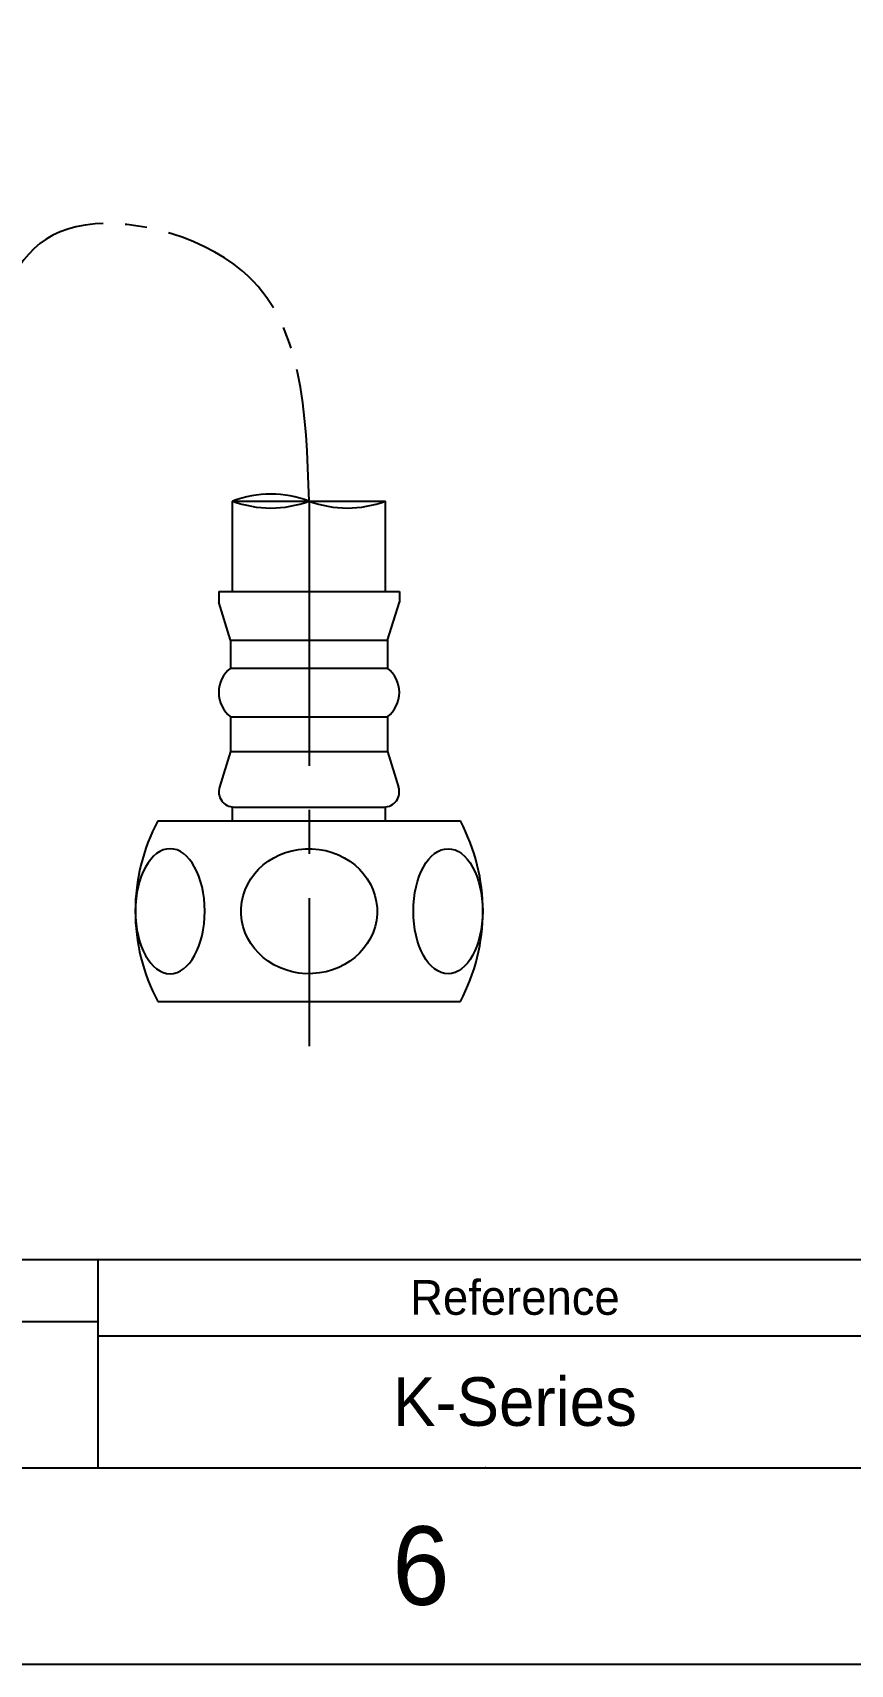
# Model space of a CAD drawing. Extents: x 9509 to 10103, y -14876 to -14456.
# Drawn here: x 9883.9 to 9942.8, y -14875.8 to -14758.3 of the extents above; entities that cross this region are included whole.
import ezdxf

# ---------------------------------------------------------------- set-up
doc = ezdxf.new("R2010")
doc.units = 0
doc.header["$MEASUREMENT"] = 0
doc.linetypes.add('CENTER2', pattern=[28.575, 19.05, -3.175, 3.175, -3.175])
doc.layers.get('0').update_dxf_attribs({"linetype": 'CONTINUOUS'})
for name, color, linetype in [('CENTER', 1, 'CENTER2'), ('FORM', 7, 'CONTINUOUS'), ('TEXT', 2, 'CONTINUOUS')]:
    doc.layers.add(name, color=color, linetype=linetype)
doc.styles.get("Standard").update_dxf_attribs({"font": 'Gulim.ttf'})

msp = doc.modelspace()

# ---------------------------------------------------------------- linework, layer by layer
for p, q in [((9898.307, -14792.055, 0), (9909.307, -14792.055, 0)), ((9898.307, -14798.574, 0), (9898.307, -14792.055, 0)), ((9909.307, -14798.574, 0), (9909.307, -14792.055, 0)), ((9897.307, -14798.574, 0), (9910.307, -14798.574, 0)), ((9897.307, -14798.574, 0), (9897.307, -14799.341, 0)), ((9898.157, -14802.074, 0), (9897.307, -14799.341, 0)), ((9909.457, -14802.074, 0), (9910.307, -14799.341, 0)), ((9910.307, -14798.574, 0), (9910.307, -14799.341, 0)), ((9898.157, -14802.074, 0), (9898.157, -14804.074, 0)), ((9898.157, -14802.074, 0), (9909.457, -14802.074, 0)), ((9909.457, -14802.074, 0), (9909.457, -14804.074, 0)), ((9898.157, -14804.074, 0), (9909.457, -14804.074, 0)), ((9898.157, -14807.574, 0), (9909.457, -14807.574, 0)), ((9898.157, -14807.574, 0), (9898.157, -14810.074, 0)), ((9909.457, -14807.574, 0), (9909.457, -14810.074, 0)), ((9898.157, -14810.074, 0), (9897.357, -14812.647, 0)), ((9898.157, -14810.074, 0), (9909.457, -14810.074, 0)), ((9909.457, -14810.074, 0), (9910.258, -14812.647, 0)), ((9898.307, -14815.074, 0), (9898.307, -14814.069, 0)), ((9898.407, -14814.074, 0), (9909.207, -14814.074, 0)), ((9909.307, -14815.074, 0), (9909.307, -14814.069, 0)), ((9892.915, -14815.074, 0), (9914.7, -14815.074, 0)), ((9892.915, -14828.074, 0), (9906.307, -14828.074, 0)), ((9906.307, -14828.074, 0), (9914.7, -14828.074, 0)), ((9522.972, -14861.638), (10088.629, -14861.638))]:
    msp.add_line(p, q)
msp.add_lwpolyline([(9508.831, -14455.78), (10102.77, -14455.78), (10102.77, -14875.78), (9508.831, -14875.78)], close=True)
for centre, radius, start, end in [((9901.057, -14799.367, 0), 7.812, 69.39031, 110.60969), ((9901.057, -14784.742, 0), 7.812, 249.39031, 290.60969), ((9906.557, -14784.742, 0), 7.812, 249.39031, 290.60969), ((9899.534, -14805.824, 0), 2.226, 128.18698, 231.81302), ((9908.081, -14805.824, 0), 2.226, 308.18698, 51.81302), ((9898.407, -14812.974, 0), 1.1, 162.72293, 270), ((9909.207, -14812.974, 0), 1.1, 270, 17.27707), ((9905.173, -14821.574, 0), 13.875, 152.06515, 207.93485), ((9902.441, -14821.574, 0), 13.875, 332.06515, 27.93485)]:
    msp.add_arc(centre, radius, start, end)
at = {"extrusion": (0, 0, -1)}
msp.add_ellipse((9893.803, -14821.574, 0), major_axis=(0, -4.5), ratio=0.5544664, dxfattribs=at)
msp.add_ellipse((9903.807, -14821.574, 0), major_axis=(-4.899, 0), ratio=0.9185584, start_param=-1.5225571, end_param=4.7585847, dxfattribs=at)
msp.add_ellipse((9913.812, -14821.574, 0), major_axis=(0, -4.5), ratio=0.5544664)
msp.add_point((9916.508, -14861.638))
at = {"layer": 'CENTER', "color": 1, "linetype": 'CENTER2'}
msp.add_line((9903.807, -14792.055, 0), (9903.807, -14831.279, 0), dxfattribs=at)
at = {"layer": 'CENTER', "color": 1, "linetype": 'CENTER2', "ltscale": 0.5}
msp.add_spline([(9903.807, -14792.055, 0), (9899.001, -14775.489, 0), (9887.021, -14772.315, 0), (9874.41, -14816.647, 0), (9860.716, -14818.418, 0), (9853.484, -14791.396, 0), (9853.544, -14780.841)], degree=3, dxfattribs=at)
at = {"layer": 'FORM'}
for p, q in [((9818.129, -14846.638), (10088.629, -14846.638)), ((9888.629, -14861.638), (9888.629, -14846.638)), ((9888.629, -14851.138), (9818.129, -14851.138)), ((9888.629, -14852.138), (10028.629, -14852.138))]:
    msp.add_line(p, q, dxfattribs=at)

# ---------------------------------------------------------------- texts
at = {"insert": (9911.861, -14868.709), "char_height": 5.657, "attachment_point": 5}
msp.add_mtext_dynamic_manual_height_columns('6', width=50, gutter_width=12.5, heights=[0], dxfattribs=at)
at = {"layer": 'TEXT', "attachment_point": 5}
for s, insert, char_height in [('Reference', (9918.629, -14849.388), 2.5), ('K-Series', (9918.629, -14856.888), 3.5)]:
    msp.add_mtext_dynamic_manual_height_columns(s, width=60, gutter_width=12.5, heights=[0], dxfattribs=dict(at, insert=insert, char_height=char_height))

doc.saveas('drawing.dxf')
